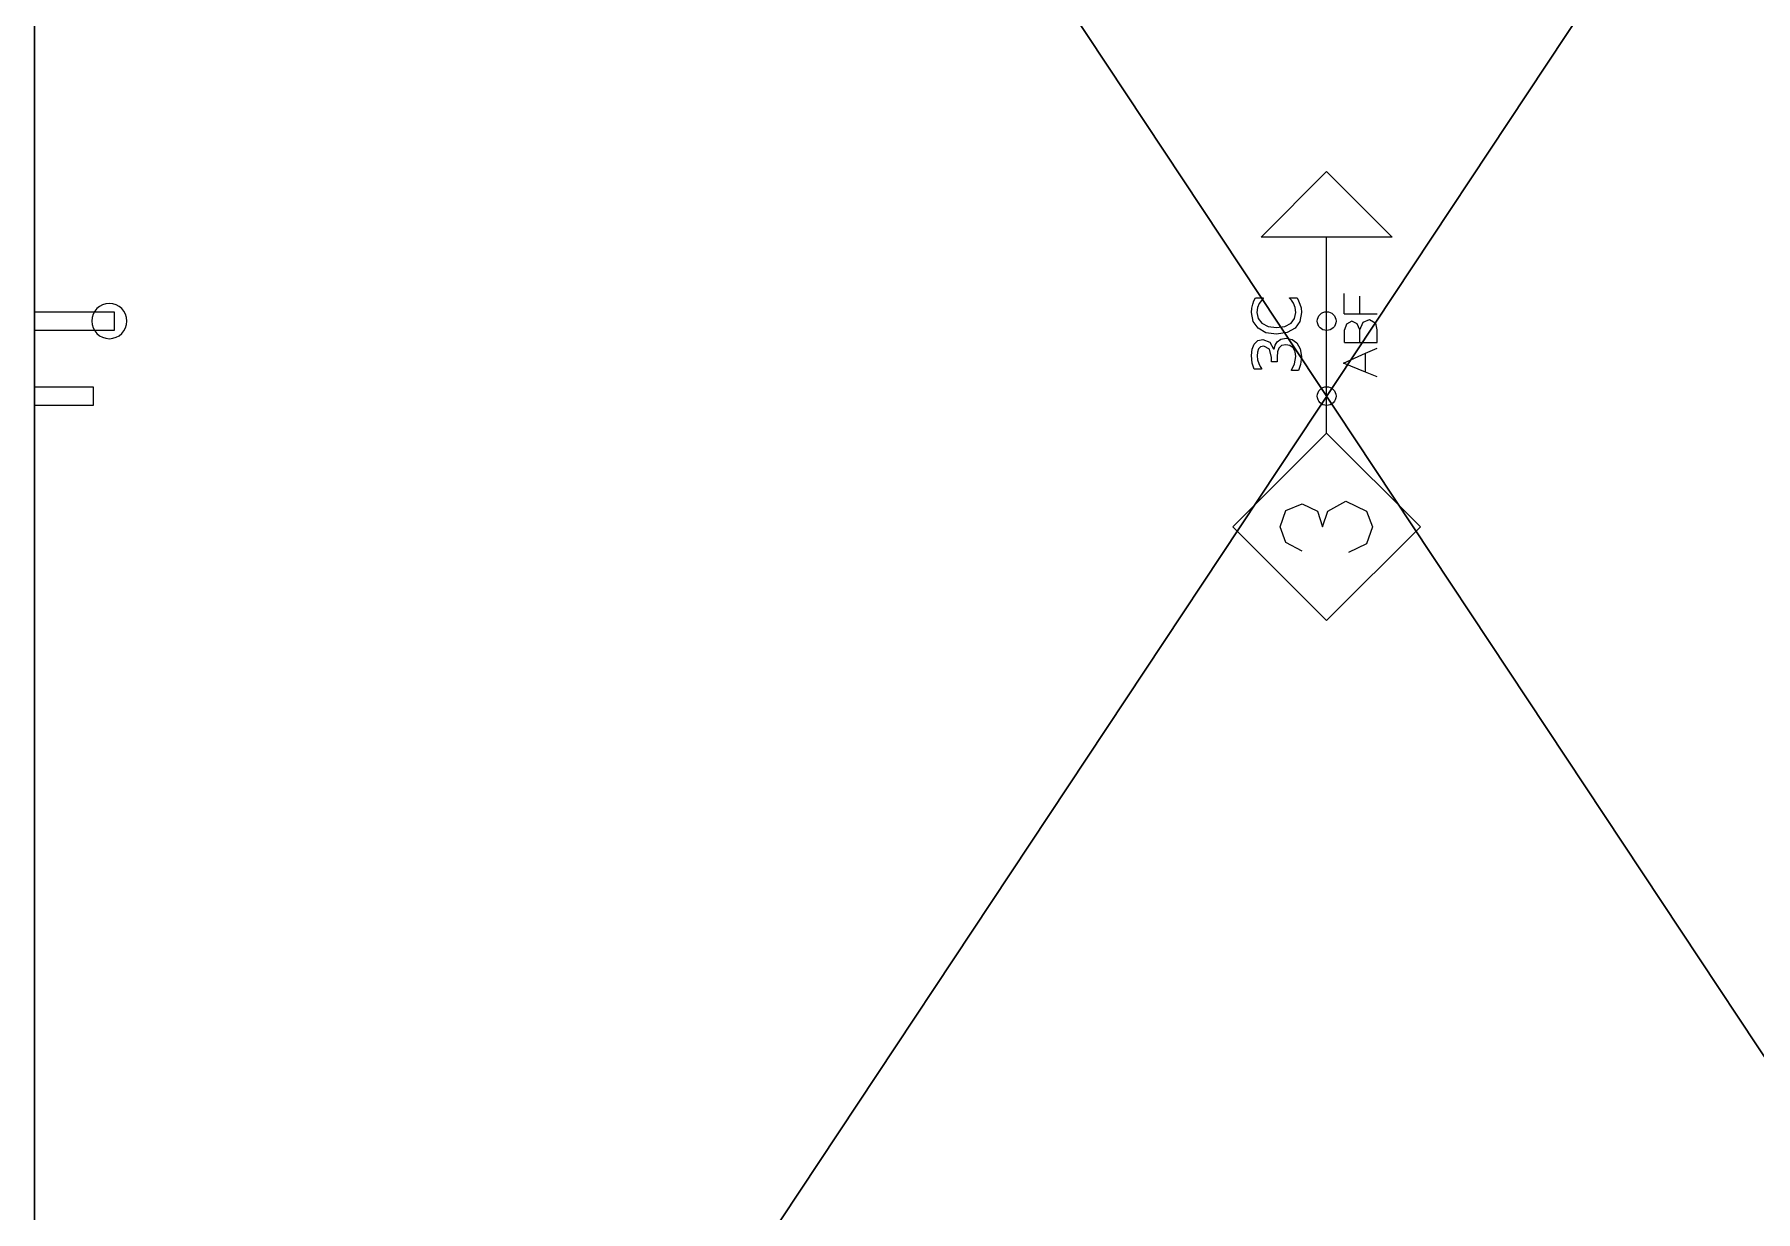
# Model space of a CAD drawing. Header units: millimetres. Extents: x -3498 to 36, y -676 to 1664.
# Drawn here: x -3479 to -2744, y 484 to 986 of the extents above; entities that cross this region are included whole.
import ezdxf

# ---------------------------------------------------------------- set-up
doc = ezdxf.new("R2010")
doc.units = ezdxf.units.MM
doc.header["$LTSCALE"] = 25.4
doc.layers.get('0').update_dxf_attribs({"true_color": 0xffffff})
for name, color, linetype, true_color in [('ABF-DSIDE-8', 32, 'Continuous', 0xcc5400), ('ABF_cuttingLines', 134, 'Continuous', 0x009987), ('ABF_Label', 36, 'Continuous', 0x664400), ('DEPTH11_5-$83204', 56, 'Continuous', 0x808014), ('DEPTH12-$38878', 34, 'Continuous', 0xaa4400), ('DEPTH13', 32, 'Continuous', 0xcc6600)]:
    doc.layers.add(name, color=color, linetype=linetype, true_color=true_color)

# ---------------------------------------------------------------- blocks, each defined once
blk = doc.blocks.new('Group67#1')
at = {"layer": 'DEPTH12-$38878', "color": 0, "extrusion": (0, 0, -1)}
blk.add_circle((-9, 0), 4, dxfattribs=at)
at = {"layer": 'DEPTH13', "color": 0, "extrusion": (0, 0, -1)}
blk.add_circle((-9, 32), 4, dxfattribs=at)
blk = doc.blocks.new('Group130#1')
at = {"layer": 'DEPTH11_5-$83204', "color": 0}
blk.add_circle((-32, 32), 7.5, dxfattribs=at)
blk = doc.blocks.new('Group132#1')
at = {"layer": 'ABF-DSIDE-8', "color": 0, "extrusion": (-1, 0, 0)}
for centre in [(-32, -9), (0, -9)]:
    blk.add_circle(centre, 4, dxfattribs=at)
blk = doc.blocks.new('Group133#1')
at = {"layer": 'ABF-DSIDE-8', "color": 0}
for points in [[(0, 36, 0), (-34, 36, 0), (-34, 28, 0), (0, 28, 0), (0, 36, 0)], [(0, 4, 0), (-25, 4, 0), (-25, -4, 0), (0, -4, 0), (0, 4, 0)]]:
    blk.add_polyline3d(points, close=True, dxfattribs=at)
blk = doc.blocks.new('Group203#1')
at = {"layer": 'ABF_Label', "color": 0}
for p, q in [((7.33, 19.62), (8.95, 20.14)), ((7.33, 17.7), (7.33, 19.62)), ((9.83, 18.73), (8.8, 18.42)), ((8.95, 20.14), (10.97, 20.37)), ((10.93, 18.86), (9.83, 18.73)), ((11.92, 18.77), (10.93, 18.86)), ((10.97, 20.37), (12.71, 20.2)), ((12.78, 18.45), (11.92, 18.77)), ((12.71, 20.2), (14.04, 19.65)), ((14.04, 19.65), (15.03, 18.63)), ((18.39, 18.58), (20.24, 19.91)), ((20.24, 19.91), (22.63, 20.37)), ((22.61, 18.89), (21.04, 18.55)), ((23.97, 18.72), (22.61, 18.89)), ((22.63, 20.37), (23.86, 20.28)), ((23.86, 20.28), (24.93, 20.03)), ((25.06, 18.27), (23.97, 18.72)), ((24.93, 20.03), (25.79, 19.7)), ((25.79, 19.7), (26.66, 19.27)), ((26.66, 19.27), (26.66, 17.18)), ((7.44, 17.7), (7.33, 17.7)), ((8.01, 18.03), (7.44, 17.7)), ((8.8, 18.42), (8.01, 18.03)), ((9.31, 13.44), (9.31, 14.9)), ((9.31, 14.9), (10.5, 14.9)), ((10.5, 14.9), (12.73, 15.45)), ((12.73, 15.45), (13.57, 17.06)), ((13.36, 17.89), (12.78, 18.45)), ((14.65, 15.4), (12.81, 14.36)), ((12.81, 14.36), (12.81, 14.23)), ((12.81, 14.23), (13.76, 13.95)), ((13.57, 17.06), (13.36, 17.89)), ((15.35, 17.25), (14.65, 15.4)), ((15.03, 18.63), (15.35, 17.25)), ((16.76, 13.6), (17.18, 16.46)), ((17.18, 16.46), (18.39, 18.58)), ((18.87, 15.87), (18.57, 13.6)), ((19.73, 17.54), (18.87, 15.87)), ((21.04, 18.55), (19.73, 17.54)), ((25.93, 17.68), (25.06, 18.27)), ((26.52, 17.18), (25.93, 17.68)), ((26.66, 17.18), (26.52, 17.18)), ((-42.04, 6.63), (-39.71, 11.07)), ((-39.71, 11.07), (-35.39, 12.57)), ((-35.39, 12.57), (-31, 11.07)), ((-31, 11.07), (-29.2, 6.63)), ((6.9, 7.6), (6.9, 9.55)), ((6.9, 9.55), (7.02, 9.55)), ((7.02, 9.55), (8.73, 8.73)), ((10.68, 13.44), (9.31, 13.44)), ((11.96, 13.33), (10.68, 13.44)), ((12.99, 12.93), (11.96, 13.33)), ((13.67, 12.19), (12.99, 12.93)), ((13.08, 9.1), (13.71, 9.94)), ((13.91, 11.07), (13.67, 12.19)), ((13.71, 9.94), (13.91, 11.07)), ((13.76, 13.95), (14.7, 13.38)), ((15.35, 9.36), (14.39, 8.05)), ((14.7, 13.38), (15.42, 12.44)), ((15.7, 10.98), (15.35, 9.36)), ((15.42, 12.44), (15.7, 10.98)), ((17.19, 10.69), (16.76, 13.6)), ((18.4, 8.57), (17.19, 10.69)), ((18.57, 13.6), (18.89, 11.29)), ((18.89, 11.29), (19.78, 9.66)), ((19.78, 9.66), (21.06, 8.68)), ((25.15, 9), (25.98, 9.56)), ((25.98, 9.56), (26.53, 10.05)), ((26.53, 10.05), (26.66, 10.05)), ((26.66, 10.05), (26.66, 7.98)), ((-29.2, 6.63), (-31.22, 2.5)), ((8.53, 7.1), (6.9, 7.6)), ((10.76, 6.86), (8.53, 7.1)), ((8.73, 8.73), (10.74, 8.37)), ((10.74, 8.37), (12.01, 8.54)), ((12.83, 7.16), (10.76, 6.86)), ((12.01, 8.54), (13.08, 9.1)), ((14.39, 8.05), (12.83, 7.16)), ((20.25, 7.29), (18.4, 8.57)), ((22.61, 6.86), (20.25, 7.29)), ((21.06, 8.68), (22.61, 8.36)), ((22.61, 8.36), (24.01, 8.54)), ((23.87, 6.95), (22.61, 6.86)), ((24.93, 7.23), (23.87, 6.95)), ((24.01, 8.54), (25.15, 9)), ((25.85, 7.59), (24.93, 7.23)), ((26.66, 7.98), (25.85, 7.59)), ((-31.22, 2.5), (-35.39, 1.14)), ((-35.39, 1.14), (-31.22, -0.32)), ((-10.03, 0), (43.05, 0)), ((-31.22, -0.32), (-28.49, -5.16)), ((6.49, -10.57), (8.95, -4.58)), ((8.95, -4.58), (11.61, -10.57)), ((-40.05, -10.8), (-42.37, -5.93)), ((-28.49, -5.16), (-31.22, -10.8)), ((14.53, -4.88), (17.96, -4.88)), ((14.53, -4.88), (14.53, -8.98)), ((14.53, -8.98), (14.53, -13.72)), ((14.53, -8.98), (17.96, -8.98)), ((19.51, -5.38), (17.96, -4.88)), ((17.96, -8.98), (19.55, -8.25)), ((17.96, -8.98), (20.04, -9.9)), ((20.29, -6.84), (19.51, -5.38)), ((19.55, -8.25), (20.29, -6.84)), ((22.27, -4.79), (22.27, -8.97)), ((22.27, -4.79), (27.81, -4.79)), ((22.27, -8.97), (27.09, -8.97)), ((22.27, -8.97), (22.27, -13.72)), ((-35.39, -12.45), (-40.05, -10.8)), ((-31.22, -10.8), (-35.39, -12.45)), ((5.21, -13.72), (6.49, -10.57)), ((6.49, -10.57), (11.61, -10.57)), ((11.61, -10.57), (13.01, -13.72)), ((14.53, -13.72), (17.96, -13.72)), ((17.96, -13.72), (19.76, -13.36)), ((20.74, -11.59), (19.76, -13.36)), ((20.04, -9.9), (20.74, -11.59))]:
    blk.add_line(p, q, dxfattribs=at)
for points in [[(-10.03, 0, 0), (-35.43, -25.4, 0), (-60.83, 0, 0), (-35.43, 25.4, 0), (-10.03, 0, 0)], [(43.05, 17.78, 0), (60.83, 0, 0), (43.05, -17.78, 0), (43.05, 17.78, 0)]]:
    blk.add_polyline3d(points, close=True, dxfattribs=at)
blk = doc.blocks.new('Group225#1')
at = {"layer": 'ABF_cuttingLines', "color": 0}
blk.add_polyline3d([(18.5, 18, 0), (1121.5, 18, 0), (1121.5, 1682, 0), (18.5, 1682, 0), (18.5, 18, 0)], close=True, dxfattribs=at)
blk = doc.blocks.new('___#18')
at = {"layer": 'ABF_cuttingLines', "color": 0}
for p, q in [((18.5, 18, 18), (18.5, 1682, 18)), ((18.5, 18), (18.5, 1682)), ((18.5, 18, 18), (18.5, 1682, 18)), ((18.5, 18), (18.5, 1682))]:
    blk.add_line(p, q, dxfattribs=at)
at = {"color": 0, "extrusion": (0, 0, -1)}
for name, p in [('Group130#1', (-18.5, 850)), ('Group67#1', (-579, 850, -18)), ('Group132#1', (-18.5, 850)), ('Group133#1', (-18.5, 850))]:
    blk.add_blockref(name, p, dxfattribs=at)
at = {"layer": 'ABF_cuttingLines', "color": 0}
blk.add_blockref('Group225#1', (0, 0, 18), dxfattribs=at)
at = {"layer": 'ABF_Label', "color": 0, "xscale": 1.574803149606299, "yscale": 1.574803149606299, "rotation": 90}
blk.add_blockref('Group203#1', (570, 850, 18), dxfattribs=at)
at = {"color": 7, "true_color": 0xffffff}
mesh = blk.add_polyface(dxfattribs=at)
corners = [(1121.5, 18, 18), (18.5, 1682, 18), (18.5, 18, 18), (1121.5, 1682, 18)]
mesh.append_faces([[corners[k] for k in face] for face in [(0, 1, 2), (1, 0, 3)]], dxfattribs={"vtx0": -1, "color": 7})
at = {"color": 0}
mesh = blk.add_polyface(dxfattribs=at)
corners = [(1121.5, 1682), (18.5, 18), (18.5, 1682), (1121.5, 18)]
mesh.append_faces([[corners[k] for k in face] for face in [(0, 1, 2), (1, 0, 3)]], dxfattribs={"vtx0": -1, "color": 0})
mesh = blk.add_polyface(dxfattribs=at)
corners = [(18.5, 1682, 18), (18.5, 18), (18.5, 18, 18), (18.5, 1682)]
mesh.append_faces([[corners[k] for k in face] for face in [(0, 1, 2), (1, 0, 3)]], dxfattribs={"vtx0": -1, "color": 0})
blk = doc.blocks.new('THICKNESS_18')
at = {"color": 0}
blk.add_blockref('___#18', (-3497.5, -18), dxfattribs=at)

msp = doc.modelspace()

# ---------------------------------------------------------------- block references
at = {"color": 0}
msp.add_blockref('THICKNESS_18', (0, 0), dxfattribs=at)

doc.saveas('drawing.dxf')
